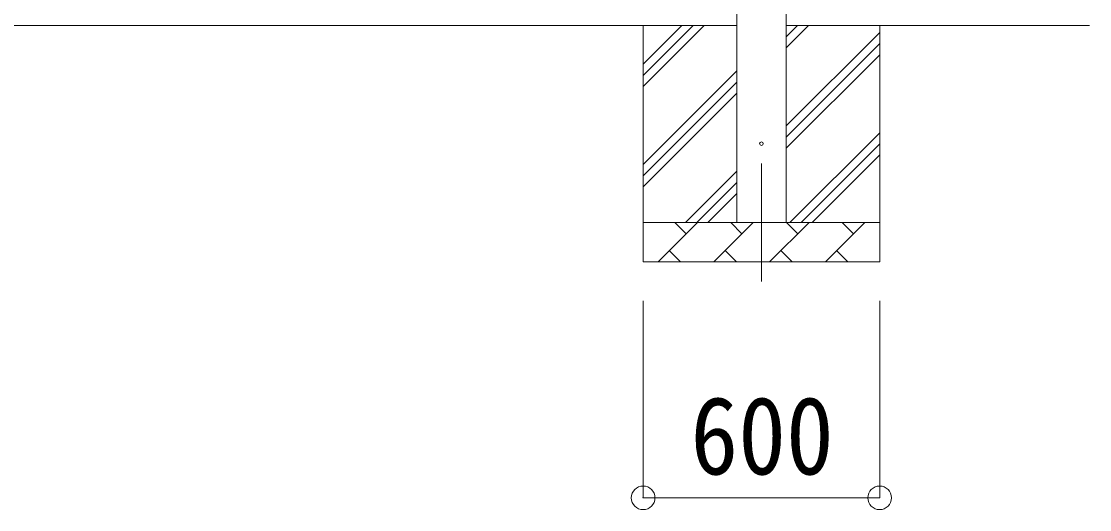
# Model space of a CAD drawing. Units: millimetres at full size, sheet at 1:60; details may follow other scales. Extents: x -16864 to 16864, y -11640 to 11640.
# Drawn here: x -8898 to -6188, y -8738 to -7498 of the extents above; entities that cross this region are included whole.
import ezdxf
from ezdxf.enums import TextEntityAlignment as Align

# ---------------------------------------------------------------- set-up
doc = ezdxf.new("R2010")
doc.units = ezdxf.units.MM
doc.header["$LTSCALE"] = 60
doc.header["$PDMODE"] = 32
doc.header["$PDSIZE"] = 60
doc.linetypes.add('CHAIN1', pattern=[8, 5, -1, 1, -1])
for name, color, linetype, lineweight in [('0-1_Defpoints', 7, 'CHAIN1', 9), ('0-2_TEXT1', 4, 'Continuous', 9), ('0-3_SHAPE', 7, 'Continuous', 9), ('0-8_TABLE1', 6, 'Continuous', 9)]:
    doc.layers.add(name, color=color, linetype=linetype, lineweight=lineweight)
doc.styles.add('ＭＳ ゴシック', font='')
doc.styles.get('ＭＳ ゴシック').set_extended_font_data('MS Gothic')

msp = doc.modelspace()

# ---------------------------------------------------------------- linework, layer by layer
at = {"layer": '0-1_Defpoints'}
msp.add_line((-7020.53, -7858.64), (-7020.53, -8207.64), dxfattribs=at)
at = {"layer": '0-2_TEXT1'}
for p, q in [((-7083.03, -8008.64), (-7083.03, -4508.64)), ((-6958.03, -4508.64), (-6958.03, -8008.64))]:
    msp.add_line(p, q, dxfattribs=at)
msp.add_circle((-7020.53, -7808.64), 4.5, dxfattribs=at)
at = {"layer": '0-3_SHAPE'}
for p, q in [((-7083.03, -7508.64), (-9831.03, -7508.64)), ((-7320.53, -7508.64), (-7320.53, -8108.64)), ((-7320.53, -7607.12), (-7222.05, -7508.64)), ((-7320.53, -7663.69), (-7165.48, -7508.64)), ((-7320.53, -7635.41), (-7193.76, -7508.64)), ((-6958.03, -7508.64), (-6188.03, -7508.64)), ((-6958.03, -7565.75), (-6900.92, -7508.64)), ((-6958.03, -7537.47), (-6929.2, -7508.64)), ((-6958.03, -7763.74), (-6720.53, -7526.24)), ((-6720.53, -7508.64), (-6720.53, -8108.64)), ((-6958.03, -7792.02), (-6720.53, -7554.52)), ((-6958.03, -7820.31), (-6720.53, -7582.81)), ((-7320.53, -7861.68), (-7083.03, -7624.18)), ((-7320.53, -7889.97), (-7083.03, -7652.47)), ((-7320.53, -7918.25), (-7083.03, -7680.75)), ((-6948.37, -8008.64), (-6720.53, -7780.8)), ((-6920.09, -8008.64), (-6720.53, -7809.08)), ((-6891.8, -8008.64), (-6720.53, -7837.37)), ((-7212.93, -8008.64), (-7083.03, -7878.74)), ((-7184.65, -8008.64), (-7083.03, -7907.02)), ((-7156.36, -8008.64), (-7083.03, -7935.31)), ((-7320.53, -8008.64), (-6720.53, -8008.64)), ((-7282.66, -8108.64), (-7182.66, -8008.64)), ((-7211.21, -8037.2), (-7239.77, -8008.64)), ((-7141.24, -8108.64), (-7041.24, -8008.64)), ((-7069.79, -8037.2), (-7098.35, -8008.64)), ((-6999.82, -8108.64), (-6899.82, -8008.64)), ((-6928.37, -8037.2), (-6956.92, -8008.64)), ((-6858.4, -8108.64), (-6758.4, -8008.64)), ((-6786.95, -8037.2), (-6815.5, -8008.64)), ((-7254.11, -8080.09), (-7225.55, -8108.64)), ((-7112.69, -8080.09), (-7084.13, -8108.64)), ((-6971.26, -8080.09), (-6942.71, -8108.64)), ((-6829.84, -8080.09), (-6801.29, -8108.64)), ((-6720.53, -8108.64), (-7320.53, -8108.64))]:
    msp.add_line(p, q, dxfattribs=at)
at = {"layer": '0-8_TABLE1'}
for p, q in [((-7320.53, -8707.64), (-7320.53, -8207.64)), ((-6720.53, -8707.64), (-6720.53, -8207.64)), ((-7320.53, -8707.64), (-6720.53, -8707.64))]:
    msp.add_line(p, q, dxfattribs=at)
for p in [(-7320.53, -8707.64), (-6720.53, -8707.64)]:
    msp.add_point(p, dxfattribs=at)

# ---------------------------------------------------------------- texts
at = {"layer": '0-8_TABLE1', "color": 7, "style": 'ＭＳ ゴシック', "width": 0.9}
msp.add_text('600', height=197.9, dxfattribs=at).set_placement((-7200.53, -8707.64), align=Align.BOTTOM_LEFT)

doc.saveas('drawing.dxf')
